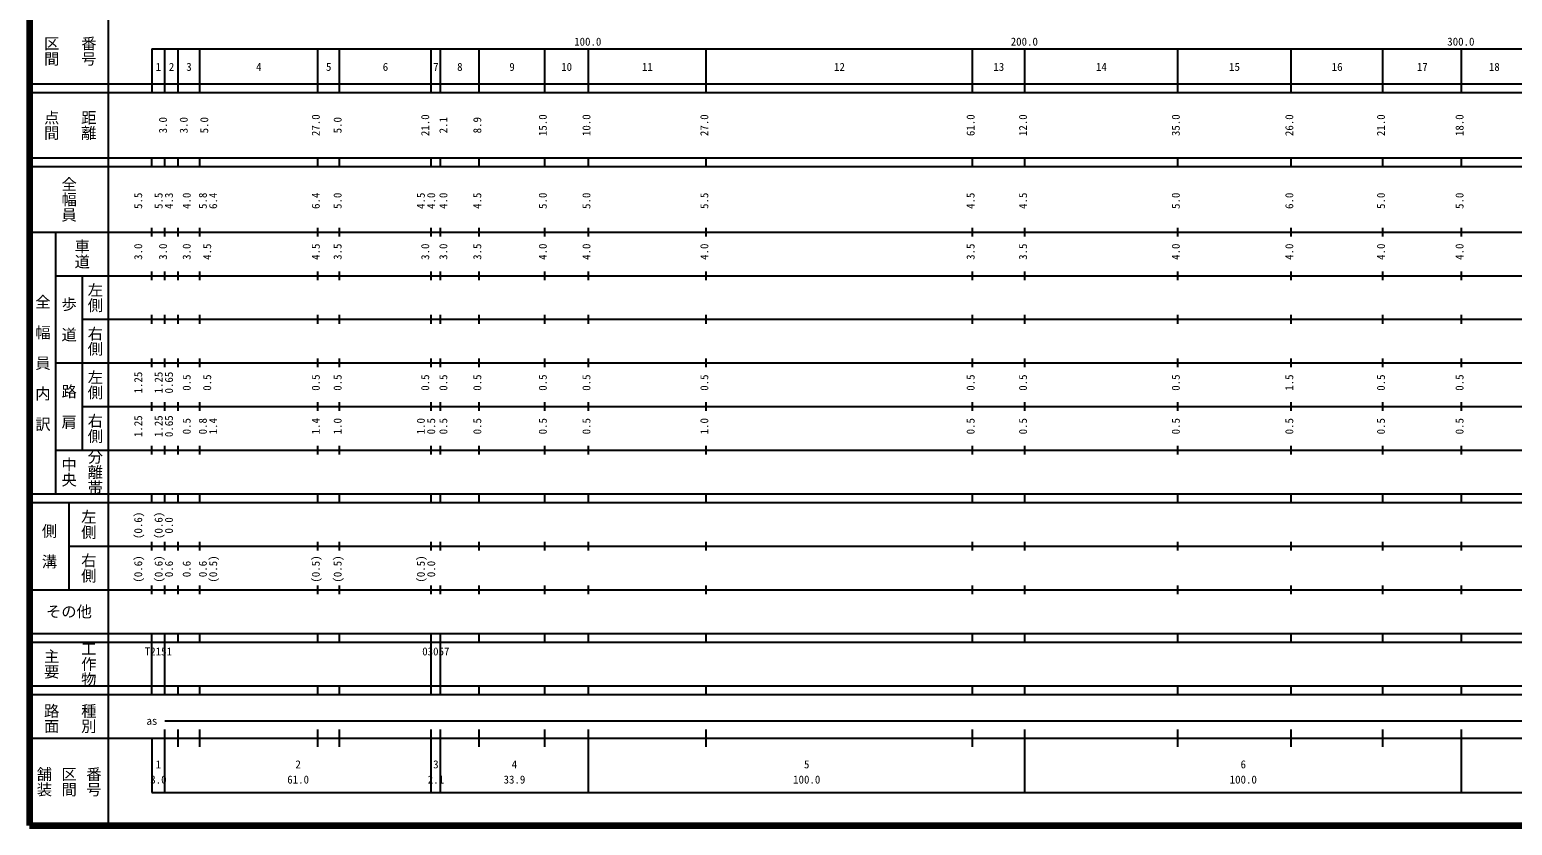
# Model space of a CAD drawing. Units: millimetres on the paper, enlarged 1000 times. Extents: x 40000 to 680000, y 20000 to 380000.
# Drawn here: x 40000 to 379636, y 20000 to 202409 of the extents above; entities that cross this region are included whole.
import ezdxf
from ezdxf.enums import TextEntityAlignment as Align

# ---------------------------------------------------------------- set-up
doc = ezdxf.new("R2010")
doc.units = ezdxf.units.MM
doc.header["$LTSCALE"] = 1000
doc.layers.add('S-TTL', color=2, linetype='Continuous', lineweight=140)
doc.layers.add('S-TTL-BAND', color=7, linetype='Continuous', lineweight=25)
doc.styles.add('@ＭＳ ゴシック', font='')
doc.styles.add('ＭＳ ゴシック', font='')
doc.styles.get('@ＭＳ ゴシック').set_extended_font_data('@MS Gothic')
doc.styles.get('ＭＳ ゴシック').set_extended_font_data('MS Gothic')

msp = doc.modelspace()

# ---------------------------------------------------------------- linework, layer by layer
at = {"layer": 'S-TTL'}
for p, q in [((40000, 380000), (40000, 20000)), ((40000, 20000), (680000, 20000))]:
    msp.add_line(p, q, dxfattribs=at)
at = {"layer": 'S-TTL-BAND'}
for p, q in [((58000, 370000), (58000, 20000)), ((68000, 198000), (579000, 198000)), ((68000, 198000), (68000, 188000)), ((71000, 188000), (71000, 198000)), ((74000, 188000), (74000, 198000)), ((79000, 188000), (79000, 198000)), ((106000, 188000), (106000, 198000)), ((111000, 188000), (111000, 198000)), ((132000, 188000), (132000, 198000)), ((134100, 188000), (134100, 198000)), ((143000, 188000), (143000, 198000)), ((158000, 188000), (158000, 198000)), ((168000, 188000), (168000, 198000)), ((195000, 188000), (195000, 198000)), ((256000, 188000), (256000, 198000)), ((268000, 188000), (268000, 198000)), ((303000, 188000), (303000, 198000)), ((329000, 188000), (329000, 198000)), ((350000, 188000), (350000, 198000)), ((368000, 188000), (368000, 198000)), ((40000, 190000), (579000, 190000)), ((40000, 188000), (579000, 188000)), ((40000, 173000), (579000, 173000)), ((40000, 171000), (579000, 171000)), ((68000, 171000), (68000, 173000)), ((71000, 171000), (71000, 173000)), ((74000, 171000), (74000, 173000)), ((79000, 171000), (79000, 173000)), ((106000, 171000), (106000, 173000)), ((111000, 171000), (111000, 173000)), ((132000, 171000), (132000, 173000)), ((134100, 171000), (134100, 173000)), ((143000, 171000), (143000, 173000)), ((158000, 171000), (158000, 173000)), ((168000, 171000), (168000, 173000)), ((195000, 171000), (195000, 173000)), ((256000, 171000), (256000, 173000)), ((268000, 171000), (268000, 173000)), ((303000, 171000), (303000, 173000)), ((329000, 171000), (329000, 173000)), ((350000, 171000), (350000, 173000)), ((368000, 171000), (368000, 173000)), ((68000, 155000), (68000, 157000)), ((71000, 155000), (71000, 157000)), ((74000, 155000), (74000, 157000)), ((79000, 155000), (79000, 157000)), ((106000, 155000), (106000, 157000)), ((111000, 155000), (111000, 157000)), ((132000, 155000), (132000, 157000)), ((134100, 155000), (134100, 157000)), ((143000, 155000), (143000, 157000)), ((158000, 155000), (158000, 157000)), ((168000, 155000), (168000, 157000)), ((195000, 155000), (195000, 157000)), ((256000, 155000), (256000, 157000)), ((268000, 155000), (268000, 157000)), ((303000, 155000), (303000, 157000)), ((329000, 155000), (329000, 157000)), ((350000, 155000), (350000, 157000)), ((368000, 155000), (368000, 157000)), ((40000, 156000), (579000, 156000)), ((46000, 96000), (46000, 156000)), ((68000, 145000), (68000, 147000)), ((71000, 145000), (71000, 147000)), ((74000, 145000), (74000, 147000)), ((79000, 145000), (79000, 147000)), ((106000, 145000), (106000, 147000)), ((111000, 145000), (111000, 147000)), ((132000, 145000), (132000, 147000)), ((134100, 145000), (134100, 147000)), ((143000, 145000), (143000, 147000)), ((158000, 145000), (158000, 147000)), ((168000, 145000), (168000, 147000)), ((195000, 145000), (195000, 147000)), ((256000, 145000), (256000, 147000)), ((268000, 145000), (268000, 147000)), ((303000, 145000), (303000, 147000)), ((329000, 145000), (329000, 147000)), ((350000, 145000), (350000, 147000)), ((368000, 145000), (368000, 147000)), ((46000, 146000), (579000, 146000)), ((52000, 146000), (52000, 106000)), ((52000, 136000), (579000, 136000)), ((68000, 135000), (68000, 137000)), ((71000, 135000), (71000, 137000)), ((74000, 135000), (74000, 137000)), ((79000, 135000), (79000, 137000)), ((106000, 135000), (106000, 137000)), ((111000, 135000), (111000, 137000)), ((132000, 135000), (132000, 137000)), ((134100, 135000), (134100, 137000)), ((143000, 135000), (143000, 137000)), ((158000, 135000), (158000, 137000)), ((168000, 135000), (168000, 137000)), ((195000, 135000), (195000, 137000)), ((256000, 135000), (256000, 137000)), ((268000, 135000), (268000, 137000)), ((303000, 135000), (303000, 137000)), ((329000, 135000), (329000, 137000)), ((350000, 135000), (350000, 137000)), ((368000, 135000), (368000, 137000)), ((46000, 126000), (579000, 126000)), ((68000, 125000), (68000, 127000)), ((71000, 125000), (71000, 127000)), ((74000, 125000), (74000, 127000)), ((79000, 125000), (79000, 127000)), ((106000, 125000), (106000, 127000)), ((111000, 125000), (111000, 127000)), ((132000, 125000), (132000, 127000)), ((134100, 125000), (134100, 127000)), ((143000, 125000), (143000, 127000)), ((158000, 125000), (158000, 127000)), ((168000, 125000), (168000, 127000)), ((195000, 125000), (195000, 127000)), ((256000, 125000), (256000, 127000)), ((268000, 125000), (268000, 127000)), ((303000, 125000), (303000, 127000)), ((329000, 125000), (329000, 127000)), ((350000, 125000), (350000, 127000)), ((368000, 125000), (368000, 127000)), ((52000, 116000), (579000, 116000)), ((68000, 115000), (68000, 117000)), ((71000, 115000), (71000, 117000)), ((74000, 115000), (74000, 117000)), ((79000, 115000), (79000, 117000)), ((106000, 115000), (106000, 117000)), ((111000, 115000), (111000, 117000)), ((132000, 115000), (132000, 117000)), ((134100, 115000), (134100, 117000)), ((143000, 115000), (143000, 117000)), ((158000, 115000), (158000, 117000)), ((168000, 115000), (168000, 117000)), ((195000, 115000), (195000, 117000)), ((256000, 115000), (256000, 117000)), ((268000, 115000), (268000, 117000)), ((303000, 115000), (303000, 117000)), ((329000, 115000), (329000, 117000)), ((350000, 115000), (350000, 117000)), ((368000, 115000), (368000, 117000)), ((46000, 106000), (579000, 106000)), ((68000, 105000), (68000, 107000)), ((71000, 105000), (71000, 107000)), ((74000, 105000), (74000, 107000)), ((79000, 105000), (79000, 107000)), ((106000, 105000), (106000, 107000)), ((111000, 105000), (111000, 107000)), ((132000, 105000), (132000, 107000)), ((134100, 105000), (134100, 107000)), ((143000, 105000), (143000, 107000)), ((158000, 105000), (158000, 107000)), ((168000, 105000), (168000, 107000)), ((195000, 105000), (195000, 107000)), ((256000, 105000), (256000, 107000)), ((268000, 105000), (268000, 107000)), ((303000, 105000), (303000, 107000)), ((329000, 105000), (329000, 107000)), ((350000, 105000), (350000, 107000)), ((368000, 105000), (368000, 107000)), ((40000, 96000), (579000, 96000)), ((68000, 94000), (68000, 96000)), ((71000, 94000), (71000, 96000)), ((74000, 94000), (74000, 96000)), ((79000, 94000), (79000, 96000)), ((106000, 94000), (106000, 96000)), ((111000, 94000), (111000, 96000)), ((132000, 94000), (132000, 96000)), ((134100, 94000), (134100, 96000)), ((143000, 94000), (143000, 96000)), ((158000, 94000), (158000, 96000)), ((168000, 94000), (168000, 96000)), ((195000, 94000), (195000, 96000)), ((256000, 94000), (256000, 96000)), ((268000, 94000), (268000, 96000)), ((303000, 94000), (303000, 96000)), ((329000, 94000), (329000, 96000)), ((350000, 94000), (350000, 96000)), ((368000, 94000), (368000, 96000)), ((40000, 94000), (579000, 94000)), ((49000, 94000), (49000, 74000)), ((68000, 83000), (68000, 85000)), ((71000, 83000), (71000, 85000)), ((74000, 83000), (74000, 85000)), ((79000, 83000), (79000, 85000)), ((106000, 83000), (106000, 85000)), ((111000, 83000), (111000, 85000)), ((132000, 83000), (132000, 85000)), ((134100, 83000), (134100, 85000)), ((143000, 83000), (143000, 85000)), ((158000, 83000), (158000, 85000)), ((168000, 83000), (168000, 85000)), ((195000, 83000), (195000, 85000)), ((256000, 83000), (256000, 85000)), ((268000, 83000), (268000, 85000)), ((303000, 83000), (303000, 85000)), ((329000, 83000), (329000, 85000)), ((350000, 83000), (350000, 85000)), ((368000, 83000), (368000, 85000)), ((49000, 84000), (579000, 84000)), ((68000, 73000), (68000, 75000)), ((71000, 73000), (71000, 75000)), ((74000, 73000), (74000, 75000)), ((79000, 73000), (79000, 75000)), ((106000, 73000), (106000, 75000)), ((111000, 73000), (111000, 75000)), ((132000, 73000), (132000, 75000)), ((134100, 73000), (134100, 75000)), ((143000, 73000), (143000, 75000)), ((158000, 73000), (158000, 75000)), ((168000, 73000), (168000, 75000)), ((195000, 73000), (195000, 75000)), ((256000, 73000), (256000, 75000)), ((268000, 73000), (268000, 75000)), ((303000, 73000), (303000, 75000)), ((329000, 73000), (329000, 75000)), ((350000, 73000), (350000, 75000)), ((368000, 73000), (368000, 75000)), ((40000, 74000), (579000, 74000)), ((40000, 64000), (579000, 64000)), ((40000, 62000), (579000, 62000)), ((68000, 62000), (68000, 64000)), ((68000, 52000), (68000, 62000)), ((71000, 62000), (71000, 64000)), ((71000, 52000), (71000, 62000)), ((74000, 62000), (74000, 64000)), ((79000, 62000), (79000, 64000)), ((106000, 62000), (106000, 64000)), ((111000, 62000), (111000, 64000)), ((132000, 62000), (132000, 64000)), ((132000, 52000), (132000, 62000)), ((134100, 62000), (134100, 64000)), ((134100, 52000), (134100, 62000)), ((143000, 62000), (143000, 64000)), ((158000, 62000), (158000, 64000)), ((168000, 62000), (168000, 64000)), ((195000, 62000), (195000, 64000)), ((256000, 62000), (256000, 64000)), ((268000, 62000), (268000, 64000)), ((303000, 62000), (303000, 64000)), ((329000, 62000), (329000, 64000)), ((350000, 62000), (350000, 64000)), ((368000, 62000), (368000, 64000)), ((40000, 52000), (579000, 52000)), ((68000, 50000), (68000, 52000)), ((71000, 50000), (71000, 52000)), ((74000, 50000), (74000, 52000)), ((79000, 50000), (79000, 52000)), ((106000, 50000), (106000, 52000)), ((111000, 50000), (111000, 52000)), ((132000, 50000), (132000, 52000)), ((134100, 50000), (134100, 52000)), ((143000, 50000), (143000, 52000)), ((158000, 50000), (158000, 52000)), ((168000, 50000), (168000, 52000)), ((195000, 50000), (195000, 52000)), ((256000, 50000), (256000, 52000)), ((268000, 50000), (268000, 52000)), ((303000, 50000), (303000, 52000)), ((329000, 50000), (329000, 52000)), ((350000, 50000), (350000, 52000)), ((368000, 50000), (368000, 52000)), ((40000, 50000), (579000, 50000)), ((71000, 44000), (565000, 44000)), ((71000, 27500), (71000, 42000)), ((74000, 38000), (74000, 42000)), ((79000, 38000), (79000, 42000)), ((106000, 38000), (106000, 42000)), ((111000, 38000), (111000, 42000)), ((132000, 27500), (132000, 42000)), ((134100, 27500), (134100, 42000)), ((143000, 38000), (143000, 42000)), ((158000, 38000), (158000, 42000)), ((168000, 27500), (168000, 42000)), ((195000, 38000), (195000, 42000)), ((256000, 38000), (256000, 42000)), ((268000, 27500), (268000, 42000)), ((303000, 38000), (303000, 42000)), ((329000, 38000), (329000, 42000)), ((350000, 38000), (350000, 42000)), ((368000, 27500), (368000, 42000)), ((40000, 40000), (579000, 40000)), ((68000, 40000), (68000, 27500)), ((68000, 27500), (579000, 27500))]:
    msp.add_line(p, q, dxfattribs=at)

# ---------------------------------------------------------------- texts
at = {"layer": 'S-TTL-BAND', "style": '@ＭＳ ゴシック'}
for s, p in [('区間', (45000, 197500)), ('番号', (53500, 197500)), ('点間', (45000, 180500)), ('距離', (53500, 180500)), ('全幅員', (49000, 163500)), ('車道', (52000, 151000)), ('左側', (55000, 141000)), ('全\u3000幅\u3000員\u3000内\u3000訳', (43000, 126000)), ('歩\u3000道', (49000, 136000)), ('右側', (55000, 131000)), ('左側', (55000, 121000)), ('路\u3000肩', (49000, 116000)), ('右側', (55000, 111000)), ('分離帯', (55000, 101000)), ('中央', (49000, 101000)), ('左側', (53500, 89000)), ('側\u3000溝', (44500, 84000)), ('右側', (53500, 79000)), ('工作物', (53500, 57000)), ('主要', (45000, 57000)), ('路面', (45000, 44500)), ('種別', (53500, 44500)), ('舗装', (43333, 30000)), ('区間', (49000, 30000)), ('番号', (54667, 30000))]:
    msp.add_text(s, height=2566, rotation=270, dxfattribs=at).set_placement(p, align=Align.MIDDLE_CENTER)
at = {"layer": 'S-TTL-BAND', "style": 'ＭＳ ゴシック'}
for s, p in [('100.0', (167844, 198195)), ('200.0', (267844, 198195)), ('300.0', (367844, 198195)), ('1', (69500, 192405)), ('2', (72500, 192405)), ('3', (76500, 192405)), ('4', (92500, 192405)), ('5', (108500, 192405)), ('6', (121500, 192405)), ('7', (133050, 192405)), ('8', (138550, 192405)), ('9', (150500, 192405)), ('10', (163000, 192405)), ('11', (181500, 192405)), ('12', (225500, 192405)), ('13', (262000, 192405)), ('14', (285500, 192405)), ('15', (316000, 192405)), ('16', (339500, 192405)), ('17', (359000, 192405)), ('18', (375500, 192405)), ('as', (68000, 42500)), ('1', (69500, 32523)), ('2', (101500, 32523)), ('3', (133050, 32523)), ('4', (151050, 32523)), ('5', (218000, 32523)), ('6', (318000, 32523)), ('3.0', (69500, 29033)), ('61.0', (101500, 29033)), ('2.1', (133050, 29033)), ('33.9', (151050, 29033)), ('100.0', (218000, 29033)), ('100.0', (318000, 29033))]:
    msp.add_text(s, height=1833, dxfattribs=at).set_placement(p, align=Align.BOTTOM_CENTER)
for s, p in [('3.0', (72000, 180500)), ('3.0', (76756, 180500)), ('5.0', (81460, 180500)), ('27.0', (107000, 180500)), ('5.0', (112000, 180500)), ('21.0', (132068, 180500)), ('2.1', (136219, 180500)), ('8.9', (144000, 180500)), ('15.0', (159000, 180500)), ('10.0', (169000, 180500)), ('27.0', (196000, 180500)), ('61.0', (257000, 180500)), ('12.0', (269000, 180500)), ('35.0', (304000, 180500)), ('26.0', (330000, 180500)), ('21.0', (351000, 180500)), ('18.0', (369000, 180500)), ('5.5', (66324, 163174)), ('5.5', (71000, 163174)), ('4.3', (73370, 163174)), ('4.0', (77423, 163174)), ('5.8', (81126, 163174)), ('6.4', (83496, 163174)), ('6.4', (107000, 163174)), ('5.0', (112000, 163174)), ('4.5', (131068, 163174)), ('4.0', (133438, 163174)), ('4.0', (136219, 163174)), ('4.5', (144000, 163174)), ('5.0', (159000, 163174)), ('5.0', (169000, 163174)), ('5.5', (196000, 163174)), ('4.5', (257000, 163174)), ('4.5', (269000, 163174)), ('5.0', (304000, 163174)), ('6.0', (330000, 163174)), ('5.0', (351000, 163174)), ('5.0', (369000, 163174)), ('3.0', (66324, 151500)), ('3.0', (72000, 151500)), ('3.0', (77423, 151500)), ('4.5', (82126, 151500)), ('4.5', (107000, 151500)), ('3.5', (112000, 151500)), ('3.0', (132068, 151500)), ('3.0', (136219, 151500)), ('3.5', (144000, 151500)), ('4.0', (159000, 151500)), ('4.0', (169000, 151500)), ('4.0', (196000, 151500)), ('3.5', (257000, 151500)), ('3.5', (269000, 151500)), ('4.0', (304000, 151500)), ('4.0', (330000, 151500)), ('4.0', (351000, 151500)), ('4.0', (369000, 151500)), ('1.25', (66324, 121500)), ('1.25', (71000, 121500)), ('0.65', (73370, 121500)), ('0.5', (77423, 121500)), ('0.5', (82126, 121500)), ('0.5', (107000, 121500)), ('0.5', (112000, 121500)), ('0.5', (132068, 121500)), ('0.5', (136219, 121500)), ('0.5', (144000, 121500)), ('0.5', (159000, 121500)), ('0.5', (169000, 121500)), ('0.5', (196000, 121500)), ('0.5', (257000, 121500)), ('0.5', (269000, 121500)), ('0.5', (304000, 121500)), ('1.5', (330000, 121500)), ('0.5', (351000, 121500)), ('0.5', (369000, 121500)), ('1.25', (66324, 111500)), ('1.25', (71000, 111500)), ('0.65', (73370, 111500)), ('0.5', (77423, 111500)), ('0.8', (81126, 111500)), ('1.4', (83496, 111500)), ('1.4', (107000, 111500)), ('1.0', (112000, 111500)), ('1.0', (131068, 111500)), ('0.5', (133438, 111500)), ('0.5', (136219, 111500)), ('0.5', (144000, 111500)), ('0.5', (159000, 111500)), ('0.5', (169000, 111500)), ('1.0', (196000, 111500)), ('0.5', (257000, 111500)), ('0.5', (269000, 111500)), ('0.5', (304000, 111500)), ('0.5', (330000, 111500)), ('0.5', (351000, 111500)), ('0.5', (369000, 111500)), ('(0.6)', (66324, 88764)), ('(0.6)', (71000, 88764)), ('0.0', (73370, 88764)), ('(0.6)', (66324, 78764)), ('(0.6)', (71000, 78764)), ('(0.5)', (83496, 78764)), ('(0.5)', (107000, 78764)), ('(0.5)', (112000, 78764)), ('(0.5)', (131068, 78764)), ('0.6', (73370, 78764)), ('0.6', (77423, 78764)), ('0.6', (81126, 78764)), ('0.0', (133438, 78764))]:
    msp.add_text(s, height=1833, rotation=90, dxfattribs=at).set_placement(p, align=Align.BOTTOM_CENTER)
msp.add_text('その他', height=2566, dxfattribs=at).set_placement((49000, 69000), align=Align.MIDDLE_CENTER)
for s, p in [('T2151', (66375, 58405)), ('03057', (129925, 58405))]:
    msp.add_text(s, height=1833, dxfattribs=at).set_placement(p, align=Align.BOTTOM_LEFT)

doc.saveas('drawing.dxf')
